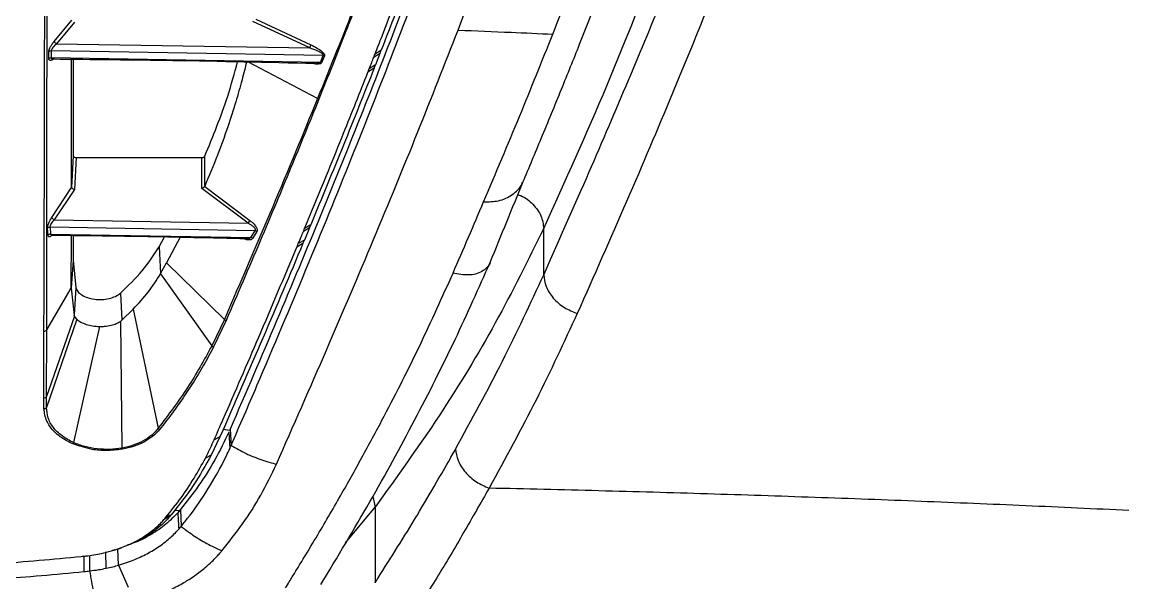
# Model space of a CAD drawing. Extents: x 943 to 1030, y 781 to 934.
# Drawn here: x 1010.3 to 1017.5, y 868.56 to 872.2 of the extents above; entities that cross this region are included whole.
import ezdxf

# ---------------------------------------------------------------- set-up
doc = ezdxf.new("R2010")
doc.units = 0
doc.header["$MEASUREMENT"] = 0
doc.layers.add('1', color=4, linetype='Continuous')

# ---------------------------------------------------------------- blocks, each defined once
blk = doc.blocks.new('AIRA')
at = {"layer": '1', "color": 3, "linetype": 'Continuous', "lineweight": 25}
for p, q in [((67.3318, 68.9114), (67.4458, 69.0485)), ((67.4649, 69.0364), (67.3471, 68.8948)), ((68.9934, 68.8686), (68.6236, 69.0407)), ((68.6422, 69.0567), (69.0016, 68.8891)), ((67.3471, 68.8948), (68.9934, 68.8686)), ((67.2974, 68.7977), (67.297, 68.8438)), ((69.0819, 68.8202), (67.3124, 68.8498)), ((67.3124, 68.8498), (67.3129, 68.8038)), ((69.0628, 68.7749), (69.0819, 68.8202)), ((69.0897, 68.8175), (69.0708, 68.7722)), ((69.4505, 68.8338), (69.4101, 68.8076)), ((69.4588, 68.8551), (69.4184, 68.8289)), ((69.4505, 68.8338), (69.4212, 68.7592)), ((69.4505, 68.8338), (69.4588, 68.8551)), ((69.0628, 68.7749), (67.3129, 68.8038)), ((67.4443, 67.9626), (67.4452, 68.7956)), ((67.4561, 68.7955), (67.4555, 68.1676)), ((69.0447, 68.5397), (68.5921, 68.778)), ((69.4125, 68.7369), (69.3721, 68.7109)), ((69.4212, 68.7592), (69.3809, 68.7332)), ((69.4125, 68.7369), (69.4212, 68.7592)), ((67.4555, 68.1676), (67.4443, 67.9626)), ((68.3106, 67.9689), (68.3109, 68.1647)), ((67.475, 68.1563), (67.4637, 67.9496)), ((67.475, 68.1563), (68.2918, 68.1561)), ((68.2917, 67.9553), (68.2918, 68.1561)), ((67.316, 67.7673), (67.4444, 67.9615)), ((67.4637, 67.9496), (67.3327, 67.7518)), ((67.4444, 67.9615), (67.4443, 67.9626)), ((68.5932, 67.7296), (68.2917, 67.9553)), ((68.3106, 67.9689), (68.6046, 67.7477)), ((67.3327, 67.7518), (68.5932, 67.7296)), ((67.292, 67.6515), (67.2893, 67.6973)), ((68.6388, 67.6811), (67.3062, 67.7053)), ((67.3062, 67.7053), (67.309, 67.6596)), ((67.309, 67.6596), (68.6108, 67.6364)), ((68.6108, 67.6364), (68.6388, 67.6811)), ((68.6498, 67.6755), (68.6219, 67.6306)), ((68.9924, 67.7009), (68.9528, 67.6771)), ((68.9924, 67.7009), (68.9591, 67.621)), ((68.9999, 67.7189), (68.9603, 67.695)), ((68.9924, 67.7009), (68.9999, 67.7189)), ((70.5155, 67.3952), (70.5155, 67.6965)), ((67.4434, 67.3083), (67.4439, 67.6512)), ((67.4551, 67.6511), (67.4549, 67.4904)), ((68.0139, 67.5759), (68.049, 67.6419)), ((68.1505, 67.6397), (68.0634, 67.4719)), ((68.9494, 67.5979), (68.9099, 67.5743)), ((68.9591, 67.621), (68.9196, 67.5974)), ((68.9494, 67.5979), (68.9591, 67.621)), ((68.0139, 67.5759), (68.0242, 67.403)), ((67.4549, 67.4904), (67.4434, 67.3083)), ((67.4549, 67.4904), (67.4727, 67.3131)), ((68.0242, 67.403), (68.0634, 67.4719)), ((68.0634, 67.4719), (68.4386, 67.1049)), ((68.023, 67.4008), (68.0242, 67.403)), ((68.023, 67.4008), (68.3567, 66.9328)), ((67.2833, 67.0366), (67.4434, 67.3083)), ((67.4434, 67.3083), (67.4614, 67.1328)), ((67.4727, 67.3131), (67.4614, 67.1328)), ((67.7621, 67.2755), (67.7713, 67.0992)), ((67.7713, 67.0992), (67.8461, 67.1719)), ((67.8461, 67.1719), (68.0084, 66.3984)), ((67.4638, 67.1259), (67.2829, 66.6038)), ((67.4798, 67.106), (67.2829, 66.5334)), ((67.4638, 67.1259), (67.4614, 67.1328)), ((67.4798, 67.106), (67.4638, 67.1259)), ((67.7623, 67.0923), (67.7713, 67.0992)), ((67.7623, 67.0923), (67.7728, 66.269)), ((68.4386, 67.1049), (68.3567, 66.9328)), ((68.4504, 67.0991), (68.3684, 66.9264)), ((67.2648, 66.5954), (67.2653, 67.0281)), ((67.2829, 66.6038), (67.2833, 67.0366)), ((67.6265, 67.0591), (67.4582, 66.3046)), ((67.265, 66.5253), (67.2648, 66.5954)), ((67.2829, 66.5334), (67.2829, 66.6038)), ((68.4721, 66.3829), (68.4306, 66.3897)), ((68.4679, 66.3735), (68.4744, 66.2671)), ((68.4766, 66.393), (68.4721, 66.3829)), ((68.4766, 66.393), (68.483, 66.2866)), ((68.4102, 66.3426), (68.3533, 66.2241)), ((68.4102, 66.3426), (68.3718, 66.3219)), ((68.3533, 66.2241), (68.3157, 66.2046)), ((69.4038, 65.9548), (69.4186, 65.8846)), ((68.1479, 65.8628), (68.1358, 65.8489)), ((68.1523, 65.8681), (68.1479, 65.8628)), ((68.1523, 65.8681), (68.1581, 65.7609)), ((69.2272, 65.6542), (69.4186, 65.8846)), ((69.4186, 65.8846), (69.4186, 65.3937)), ((68.051, 65.8102), (68.0843, 65.8247)), ((68.051, 65.8102), (68.0589, 65.8196)), ((68.0926, 65.8345), (68.0589, 65.8196)), ((68.0843, 65.8247), (68.0926, 65.8345)), ((67.5608, 65.5714), (67.5619, 65.4711)), ((67.6663, 65.5957), (67.6688, 65.4881)), ((67.7039, 65.6008), (67.7103, 65.6027)), ((67.726, 65.6082), (67.7103, 65.6027)), ((67.7495, 65.5079), (67.7467, 65.6137)), ((67.75, 65.6154), (67.7692, 65.622)), ((67.5247, 65.5669), (67.5258, 65.4671)), ((67.7495, 65.5079), (67.834, 65.5362)), ((67.7495, 65.5079), (67.8124, 65.3662))]:
    blk.add_line(p, q, dxfattribs=at)
for centre, radius, start, end in [((67.3119, 68.8282), 0.0216, 88.73385, 133.93389), ((69.0781, 68.7963), 0.0242, 61.32906, 80.96964), ((67.3124, 68.7822), 0.0216, 88.78186, 134.04953), ((69.059, 68.7511), 0.0242, 60.81066, 80.80135), ((69.0571, 68.5609), 0.0246, 239.61864, 260.74405), ((67.349, 67.7859), 0.0379, 209.44873, 244.45684), ((68.5448, 67.7728), 0.0649, 318.17482, 337.18727), ((67.3059, 67.6839), 0.0214, 89.2676, 141.155), ((67.3088, 67.6383), 0.0213, 89.2409, 141.5904), ((68.6334, 67.6571), 0.0246, 48.13079, 77.1833), ((68.6053, 67.6124), 0.0246, 47.69922, 77.13998), ((68.4555, 67.1245), 0.0259, 229.08656, 258.59033), ((67.2665, 67.049), 0.0209, 266.80699, 323.65198), ((68.3747, 66.9522), 0.0265, 227.1971, 256.40257), ((67.266, 66.6164), 0.021, 266.62974, 323.42086), ((67.2662, 66.5465), 0.0213, 266.94774, 321.91446), ((68.0291, 66.418), 0.0285, 223.43332, 249.07393), ((67.4249, 66.3217), 0.0374, 318.1335, 332.7727), ((67.8231, 66.2816), 0.0518, 194.0976, 202.76092)]:
    blk.add_arc(centre, radius, start, end, dxfattribs=at)
for points in [[(70.5155, 67.6965), (70.6554, 68.005), (70.9352, 68.622), (71.2992, 69.5551), (71.622, 70.4929), (71.8996, 71.4354), (72.1319, 72.3817), (72.3224, 73.3311), (72.4114, 73.966), (72.4559, 74.2834)], [(67.7621, 67.2755), (67.8124, 67.3233), (67.913, 67.419), (67.9802, 67.5236), (68.0139, 67.5759)], [(67.4727, 67.3131), (67.476, 67.3041), (67.4825, 67.2862), (67.5101, 67.263), (67.5477, 67.2455), (67.5933, 67.2352), (67.6422, 67.2332), (67.6897, 67.2397), (67.7324, 67.2537), (67.7522, 67.2682), (67.7621, 67.2755)]]:
    blk.add_open_spline(points, degree=3, dxfattribs=at)
for points, knots in [([(70.5155, 67.3952), (70.6092, 67.6057), (70.7968, 68.0269), (71.054, 68.6263), (71.2928, 69.2011), (71.5114, 69.7482), (71.7099, 70.2676), (71.899, 70.7879), (72.0744, 71.3022), (72.2309, 71.8013), (72.3617, 72.2608), (72.4263, 72.5298), (72.4586, 72.6642)], [0, 0, 0, 0, 0.093169, 0.186501, 0.279943, 0.373192, 0.466518, 0.559947, 0.669965, 0.780031, 0.890093, 1, 1, 1, 1]), ([(70.3804, 67.9968), (70.4204, 68.0919), (70.5066, 68.297), (70.629, 68.595), (70.7465, 68.8859), (70.8503, 69.1478), (70.9416, 69.3823), (71.0165, 69.5778), (71.0774, 69.739), (71.1263, 69.87), (71.1693, 69.9866), (71.207, 70.0896), (71.242, 70.1863), (71.2812, 70.2956), (71.3279, 70.4274), (71.3826, 70.5844), (71.4419, 70.7575), (71.5048, 70.9455), (71.5704, 71.1467), (71.6346, 71.35), (71.6967, 71.5533), (71.756, 71.7547), (71.8069, 71.9356), (71.85, 72.0958), (71.8763, 72.1975), (71.893, 72.264), (71.9008, 72.2954), (71.9085, 72.3267), (71.9161, 72.358), (71.9237, 72.3896), (71.931, 72.4203), (71.9357, 72.4405), (71.9379, 72.45)], [0, 0, 0, 0, 0.0510883, 0.1101552, 0.1648813, 0.2152563, 0.261281, 0.3029585, 0.3326556, 0.3596689, 0.3839982, 0.4056431, 0.4249437, 0.4458304, 0.4763273, 0.5112069, 0.5504702, 0.5941201, 0.6421591, 0.6945873, 0.7443521, 0.7975142, 0.8540747, 0.8932687, 0.9339423, 0.9432788, 0.9526831, 0.9621313, 0.9716099, 0.9812482, 0.9911983, 1, 1, 1, 1]), ([(72.6656, 72.4), (72.6385, 72.2859), (72.5844, 72.0577), (72.4787, 71.6754), (72.3549, 71.2647), (72.2108, 70.823), (72.0466, 70.3515), (71.8516, 69.822), (71.6221, 69.2304), (71.3533, 68.5712), (71.0601, 67.8797), (70.8426, 67.3892), (70.7338, 67.1441)], [0, 0, 0, 0, 0.093812, 0.187445, 0.281012, 0.374626, 0.468407, 0.562177, 0.672128, 0.781624, 0.890853, 1, 1, 1, 1]), ([(70.5745, 68.9584), (70.6407, 69.1276), (70.7732, 69.4661), (70.9503, 69.9455), (71.1114, 70.403), (71.2607, 70.8527), (71.3967, 71.2907), (71.5121, 71.6947), (71.5786, 71.952), (71.6111, 72.0867), (71.6198, 72.1234), (71.6283, 72.1598), (71.6366, 72.1958), (71.6447, 72.2318), (71.6525, 72.2665), (71.6573, 72.2893), (71.6596, 72.3)], [0, 0, 0, 0, 0.125105, 0.25021, 0.375318, 0.500431, 0.64056, 0.780705, 0.904085, 0.917936, 0.931792, 0.945628, 0.959395, 0.973185, 0.98731, 1, 1, 1, 1]), ([(70.5313, 71.893), (70.5011, 71.7882), (70.4397, 71.5754), (70.3339, 71.2303), (70.2153, 70.8595), (70.082, 70.4604), (69.9332, 70.0328), (69.7706, 69.5829), (69.5747, 69.0606), (69.343, 68.4659), (69.0705, 67.7923), (68.7836, 67.1045), (68.5783, 66.6288), (68.4766, 66.393)], [0, 0, 0, 0, 0.073434, 0.149042, 0.226912, 0.307125, 0.389668, 0.474472, 0.55786, 0.670736, 0.782355, 0.892082, 1, 1, 1, 1]), ([(68.483, 66.2866), (68.5392, 66.4165), (68.7079, 66.8064), (68.973, 67.4344), (69.2698, 68.1595), (69.5433, 68.8537), (69.7918, 69.5129), (70.0155, 70.1374), (70.2142, 70.7244), (70.3911, 71.2781), (70.4891, 71.6134), (70.5381, 71.781)], [0, 0, 0, 0, 0.059169, 0.177623, 0.296079, 0.414529, 0.53298, 0.649693, 0.766504, 0.883304, 1, 1, 1, 1]), ([(67.2653, 67.0281), (67.266, 67.2563), (67.2673, 67.7126), (67.2692, 68.3611), (67.2702, 68.9859), (67.2704, 69.5858), (67.2699, 70.1644), (67.2692, 70.7203), (67.2683, 71.252), (67.2679, 71.5799), (67.2677, 71.7438)], [0, 0, 0, 0, 0.124992, 0.249991, 0.374994, 0.500001, 0.625009, 0.750013, 0.875011, 1, 1, 1, 1]), ([(67.2833, 67.0366), (67.2833, 67.0938), (67.2835, 67.1973), (67.2837, 67.3345), (67.2838, 67.4387), (67.2839, 67.5105), (67.284, 67.553), (67.284, 67.5928), (67.2841, 67.6403), (67.2842, 67.703), (67.2842, 67.7653), (67.2843, 67.8363), (67.2844, 67.9104), (67.2845, 67.9926), (67.2846, 68.079), (67.2847, 68.1779), (67.2848, 68.2827), (67.2849, 68.4048), (67.2851, 68.5384), (67.2852, 68.6824), (67.2853, 68.8351), (67.2855, 68.9882), (67.2856, 69.1435), (67.2858, 69.2972), (67.2859, 69.4521), (67.286, 69.6132), (67.2862, 69.7755), (67.2863, 69.9489), (67.2865, 70.1271), (67.2866, 70.307), (67.2867, 70.4836), (67.2868, 70.6568), (67.2869, 70.9307), (67.2869, 71.3057), (67.2868, 71.6041), (67.2868, 71.7561)], [0, 0, 0, 0, 0.031102, 0.056282, 0.075541, 0.088878, 0.096293, 0.099337, 0.111164, 0.122963, 0.134733, 0.146474, 0.1633, 0.177064, 0.193684, 0.213162, 0.234458, 0.254875, 0.284974, 0.313681, 0.340995, 0.377161, 0.406953, 0.436616, 0.472631, 0.504105, 0.538698, 0.576408, 0.616164, 0.655115, 0.695362, 0.734534, 0.772763, 0.884269, 1, 1, 1, 1]), ([(69.9584, 68.9845), (70.0184, 69.141), (70.1379, 69.4532), (70.2606, 69.7892), (70.3392, 70.0097), (70.3704, 70.0983), (70.3948, 70.1678), (70.4154, 70.2269), (70.4429, 70.3063), (70.4754, 70.4012), (70.5119, 70.5086), (70.5512, 70.6257), (70.5944, 70.7567), (70.6307, 70.8683), (70.6586, 70.9554), (70.677, 71.0131), (70.6943, 71.0678), (70.7106, 71.1199), (70.7261, 71.1697), (70.7482, 71.2411), (70.7751, 71.3293), (70.8052, 71.4295), (70.8305, 71.515), (70.8455, 71.5666), (70.8524, 71.5903)], [0, 0, 0, 0, 0.159638, 0.318415, 0.359826, 0.401157, 0.416576, 0.437532, 0.46746, 0.506317, 0.545815, 0.591526, 0.643402, 0.701391, 0.726608, 0.750159, 0.772861, 0.794715, 0.815726, 0.835897, 0.885812, 0.929774, 0.967826, 1, 1, 1, 1]), ([(69.4184, 68.8289), (69.4335, 68.8679), (69.5095, 69.063), (69.6293, 69.377), (69.7266, 69.6425), (69.77, 69.7609)], [0, 0, 0, 0, 0.121707, 0.608576, 1, 1, 1, 1]), ([(69.811, 69.7888), (69.7555, 69.6374), (69.6444, 69.3344), (69.5207, 69.015), (69.4588, 68.8551)], [0, 0, 0, 0, 0.499515, 1, 1, 1, 1]), ([(69.5165, 69.7383), (69.4424, 69.5449), (69.2942, 69.1581), (69.1279, 68.7458), (69.0447, 68.5397)], [0, 0, 0, 0, 0.500001, 1, 1, 1, 1]), ([(69.5224, 69.7367), (69.505, 69.6905), (69.47, 69.5979), (69.4168, 69.459), (69.3657, 69.3268), (69.3172, 69.2021), (69.2725, 69.088), (69.2141, 68.9397), (69.1424, 68.7586), (69.0826, 68.6097), (69.0532, 68.5366)], [0, 0, 0, 0, 0.1201005, 0.2413909, 0.3566398, 0.4565411, 0.555683, 0.6417406, 0.8240688, 1, 1, 1, 1]), ([(68.7773, 66.1644), (68.8873, 66.4137), (69.1084, 66.9144), (69.4133, 67.6312), (69.7006, 68.3268), (69.8724, 68.7652), (69.9584, 68.9845)], [0, 0, 0, 0, 0.247343, 0.496757, 0.748239, 1, 1, 1, 1]), ([(69.9583, 68.9845), (70.0734, 68.98), (70.2788, 68.972), (70.4841, 68.9626), (70.5745, 68.9584)], [0, 0, 0, 0, 0.56, 1, 1, 1, 1]), ([(70.1246, 67.8692), (70.2038, 68.0561), (70.3623, 68.4299), (70.5038, 68.7822), (70.5745, 68.9584)], [0, 0, 0, 0, 0.499921, 1, 1, 1, 1]), ([(67.297, 68.8438), (67.2971, 68.8459), (67.2974, 68.8501), (67.3003, 68.8601), (67.3064, 68.874), (67.3173, 68.8927), (67.3266, 68.9048), (67.3318, 68.9114)], [0, 0, 0, 0, 0.120644, 0.245373, 0.458195, 0.700151, 1, 1, 1, 1]), ([(67.3471, 68.8948), (67.3429, 68.8913), (67.3345, 68.8844), (67.3235, 68.8722), (67.3164, 68.8618), (67.3129, 68.8543), (67.3126, 68.8513), (67.3124, 68.8498)], [0, 0, 0, 0, 0.26333, 0.522133, 0.769642, 0.887094, 1, 1, 1, 1]), ([(67.3471, 68.8948), (67.3452, 68.8963), (67.3416, 68.8992), (67.337, 68.9038), (67.3334, 68.9081), (67.3324, 68.9103), (67.3318, 68.9114)], [0, 0, 0, 0, 0.264653, 0.499999, 0.735346, 1, 1, 1, 1]), ([(68.9934, 68.8686), (68.9943, 68.8705), (68.9962, 68.8741), (68.9986, 68.8797), (69.0005, 68.8849), (69.0012, 68.8877), (69.0016, 68.8891)], [0, 0, 0, 0, 0.262302, 0.497575, 0.735622, 1, 1, 1, 1]), ([(69.0016, 68.8891), (69.0151, 68.8824), (69.0389, 68.8707), (69.0652, 68.8529), (69.0798, 68.8398), (69.087, 68.8313), (69.0901, 68.8247), (69.0906, 68.8203), (69.09, 68.8185), (69.0897, 68.8175)], [0, 0, 0, 0, 0.361183, 0.637594, 0.749062, 0.842504, 0.92392, 0.961841, 1, 1, 1, 1]), ([(69.0819, 68.8202), (69.0822, 68.8207), (69.0827, 68.8217), (69.0825, 68.8236), (69.0817, 68.8255), (69.0787, 68.8297), (69.0676, 68.8384), (69.0386, 68.8535), (69.0116, 68.8625), (68.9934, 68.8686)], [0, 0, 0, 0, 0.02509, 0.050081, 0.07577, 0.102555, 0.218807, 0.472548, 1, 1, 1, 1]), ([(69.3809, 68.7332), (69.3863, 68.7471), (69.3961, 68.772), (69.4058, 68.7967), (69.4101, 68.8076)], [0, 0, 0, 0, 0.559856, 1, 1, 1, 1]), ([(69.4101, 68.8076), (69.4112, 68.8106), (69.414, 68.8177), (69.4167, 68.8247), (69.4184, 68.8289)], [0, 0, 0, 0, 0.414325, 1, 1, 1, 1]), ([(67.3327, 68.8011), (67.327, 68.7969), (67.3167, 68.7893), (67.3054, 68.7867), (67.2987, 68.7894), (67.2978, 68.7951), (67.2974, 68.7977)], [0, 0, 0, 0, 0.327756, 0.598077, 0.816038, 1, 1, 1, 1]), ([(67.3129, 68.8038), (67.3131, 68.8025), (67.3135, 68.8001), (67.3166, 68.7974), (67.3203, 68.7975), (67.3226, 68.7975)], [0, 0, 0, 0, 0.267967, 0.547239, 1, 1, 1, 1]), ([(67.3226, 68.7971), (67.5831, 68.7946), (68.1511, 68.7893), (68.719, 68.7762), (69.0265, 68.7691)], [0, 0, 0, 0, 0.458494, 1, 1, 1, 1]), ([(68.5842, 68.7822), (68.5741, 68.7418), (68.5523, 68.6538), (68.5115, 68.5116), (68.4591, 68.3486), (68.393, 68.1651), (68.3391, 68.0367), (68.3106, 67.9689)], [0, 0, 0, 0, 0.147886, 0.3218291, 0.5218293, 0.7478864, 1, 1, 1, 1]), ([(68.3109, 68.1647), (68.3645, 68.2946), (68.4484, 68.4982), (68.5043, 68.7047), (68.5245, 68.7794)], [0, 0, 0, 0, 0.638099, 1, 1, 1, 1]), ([(69.4125, 68.7369), (69.347, 68.5718), (69.2157, 68.2406), (69.0719, 67.8931), (68.9999, 67.7189)], [0, 0, 0, 0, 0.498611, 1, 1, 1, 1]), ([(69.0708, 68.7722), (69.0697, 68.7706), (69.0673, 68.7671), (69.0569, 68.7634), (69.0358, 68.7615), (69.0146, 68.7673), (69.0014, 68.771)], [0, 0, 0, 0, 0.107557, 0.234338, 0.52323, 1, 1, 1, 1]), ([(69.0323, 68.7705), (69.04, 68.7699), (69.0498, 68.7692), (69.0596, 68.772), (69.0618, 68.774), (69.0628, 68.7749)], [0, 0, 0, 0, 0.6451247, 0.8303456, 1, 1, 1, 1]), ([(68.9603, 67.695), (68.9778, 67.7371), (69.065, 67.9471), (69.2049, 68.2891), (69.3201, 68.5797), (69.3721, 68.7109)], [0, 0, 0, 0, 0.120537, 0.602729, 1, 1, 1, 1]), ([(69.3721, 68.7109), (69.3733, 68.714), (69.3762, 68.7214), (69.3791, 68.7288), (69.3809, 68.7332)], [0, 0, 0, 0, 0.408361, 1, 1, 1, 1]), ([(69.0447, 68.5397), (68.9494, 68.3082), (68.7588, 67.8451), (68.5453, 67.3517), (68.4386, 67.1049)], [0, 0, 0, 0, 0.4999991, 1, 1, 1, 1]), ([(69.0532, 68.5366), (69.0228, 68.4615), (68.9626, 68.313), (68.8705, 68.0891), (68.7733, 67.8556), (68.6703, 67.6114), (68.5614, 67.3561), (68.4872, 67.1843), (68.4504, 67.0991)], [0, 0, 0, 0, 0.163056, 0.3221553, 0.4772914, 0.6545451, 0.8287759, 1, 1, 1, 1]), ([(67.4555, 68.1676), (67.4558, 68.1661), (67.4564, 68.1631), (67.461, 68.1594), (67.4673, 68.1568), (67.4725, 68.1565), (67.475, 68.1563)], [0, 0, 0, 0, 0.254703, 0.507491, 0.753213, 1, 1, 1, 1]), ([(68.2918, 68.1561), (68.294, 68.1562), (68.2983, 68.1565), (68.3041, 68.1584), (68.3087, 68.1611), (68.3102, 68.1635), (68.3109, 68.1647)], [0, 0, 0, 0, 0.246596, 0.494768, 0.745182, 1, 1, 1, 1]), ([(67.4444, 67.9615), (67.4449, 67.9605), (67.446, 67.9585), (67.4504, 67.9552), (67.4565, 67.952), (67.4612, 67.9504), (67.4637, 67.9496)], [0, 0, 0, 0, 0.233759, 0.488642, 0.733812, 1, 1, 1, 1]), ([(68.3106, 67.9689), (68.3098, 67.9678), (68.3082, 67.9655), (68.3033, 67.9618), (68.2984, 67.9587), (68.2944, 67.9566), (68.2925, 67.9557), (68.2917, 67.9553)], [0, 0, 0, 0, 0.248486, 0.499088, 0.755003, 0.909387, 1, 1, 1, 1]), ([(70.1256, 67.869), (70.158, 67.8694), (70.2079, 67.8699), (70.2693, 67.8909), (70.3126, 67.9145), (70.3473, 67.9465), (70.3716, 67.9739), (70.377, 67.9931), (70.3782, 67.9976)], [0, 0, 0, 0, 0.300008, 0.461259, 0.625867, 0.790464, 0.951683, 1, 1, 1, 1]), ([(70.1674, 67.4758), (70.2034, 67.5641), (70.2756, 67.7412), (70.3465, 67.9139), (70.3821, 68.0004)], [0, 0, 0, 0, 0.499113, 1, 1, 1, 1]), ([(70.3472, 67.9155), (70.3536, 67.9136), (70.3912, 67.9026), (70.4482, 67.8546), (70.5047, 67.7795), (70.5119, 67.7242), (70.5155, 67.6965)], [0, 0, 0, 0, 0.064184, 0.376123, 0.688061, 1, 1, 1, 1]), ([(69.9258, 67.4065), (69.9596, 67.4845), (70.0272, 67.6404), (70.0921, 67.7929), (70.1246, 67.8692)], [0, 0, 0, 0, 0.50007, 1, 1, 1, 1]), ([(67.2893, 67.6973), (67.2893, 67.6993), (67.2892, 67.7035), (67.291, 67.7133), (67.2953, 67.7273), (67.3038, 67.747), (67.3116, 67.76), (67.316, 67.7673)], [0, 0, 0, 0, 0.119805, 0.242117, 0.452938, 0.691232, 1, 1, 1, 1]), ([(67.3062, 67.7053), (67.3062, 67.7067), (67.3062, 67.7096), (67.3083, 67.717), (67.3135, 67.7277), (67.3222, 67.7406), (67.3292, 67.748), (67.3327, 67.7518)], [0, 0, 0, 0, 0.115786, 0.234894, 0.482837, 0.739892, 1, 1, 1, 1]), ([(68.6388, 67.6811), (68.6395, 67.6819), (68.6407, 67.6834), (68.6413, 67.6863), (68.641, 67.6897), (68.6391, 67.6945), (68.6348, 67.7006), (68.6256, 67.7099), (68.6115, 67.7201), (68.5993, 67.7264), (68.5932, 67.7296)], [0, 0, 0, 0, 0.055278, 0.109458, 0.164095, 0.220461, 0.339316, 0.465346, 0.728702, 1, 1, 1, 1]), ([(68.6046, 67.7477), (68.614, 67.74), (68.6271, 67.7294), (68.6406, 67.7128), (68.6471, 67.7025), (68.651, 67.6932), (68.6524, 67.6858), (68.6519, 67.6798), (68.6505, 67.6769), (68.6498, 67.6755)], [0, 0, 0, 0, 0.370556, 0.515351, 0.645811, 0.749903, 0.847104, 0.922809, 1, 1, 1, 1]), ([(67.3176, 67.6534), (67.3156, 67.6534), (67.3125, 67.6533), (67.3098, 67.656), (67.3093, 67.6584), (67.309, 67.6596)], [0, 0, 0, 0, 0.455793, 0.73268, 1, 1, 1, 1]), ([(68.9196, 67.5974), (68.9258, 67.6123), (68.9369, 67.6389), (68.9479, 67.6654), (68.9528, 67.6771)], [0, 0, 0, 0, 0.559848, 1, 1, 1, 1]), ([(68.9528, 67.6771), (68.9541, 67.6801), (68.9566, 67.6861), (68.9591, 67.692), (68.9603, 67.695)], [0, 0, 0, 0, 0.5, 1, 1, 1, 1]), ([(70.5155, 67.6965), (70.4139, 67.4914), (70.2108, 67.0813), (69.8447, 66.4764), (69.5606, 66.0819), (69.4186, 65.8846)], [0, 0, 0, 0, 0.333339, 0.666667, 1, 1, 1, 1]), ([(67.318, 67.6532), (67.3146, 67.65), (67.3075, 67.6429), (67.2993, 67.6406), (67.2935, 67.6431), (67.2925, 67.6489), (67.292, 67.6515)], [0, 0, 0, 0, 0.253908, 0.54665, 0.79372, 1, 1, 1, 1]), ([(67.3176, 67.653), (67.511, 67.6507), (67.9325, 67.6458), (68.3539, 67.6358), (68.582, 67.6305)], [0, 0, 0, 0, 0.458834, 1, 1, 1, 1]), ([(68.9494, 67.5979), (68.8637, 67.3947), (68.6918, 66.9868), (68.5043, 66.5579), (68.4102, 66.3426)], [0, 0, 0, 0, 0.498267, 1, 1, 1, 1]), ([(68.6219, 67.6306), (68.6205, 67.6289), (68.6175, 67.6253), (68.6084, 67.6216), (68.5932, 67.6207), (68.5752, 67.6234), (68.5625, 67.629), (68.5579, 67.631)], [0, 0, 0, 0, 0.11649, 0.247222, 0.492505, 0.815093, 1, 1, 1, 1]), ([(68.5791, 67.6312), (68.5844, 67.6309), (68.5931, 67.6303), (68.6041, 67.632), (68.6086, 67.635), (68.6108, 67.6364)], [0, 0, 0, 0, 0.448285, 0.734844, 1, 1, 1, 1]), ([(68.9099, 67.5743), (68.9112, 67.5774), (68.9144, 67.5852), (68.9177, 67.5929), (68.9196, 67.5974)], [0, 0, 0, 0, 0.413344, 1, 1, 1, 1]), ([(68.3718, 66.3219), (68.3916, 66.3671), (68.4908, 66.5932), (68.6745, 67.0164), (68.8283, 67.3809), (68.9099, 67.5743)], [0, 0, 0, 0, 0.105034, 0.525213, 1, 1, 1, 1]), ([(69.066, 65.3823), (69.1742, 65.5619), (69.3906, 65.9213), (69.68, 66.4522), (69.9431, 66.9722), (70.093, 67.3093), (70.1671, 67.4758)], [0, 0, 0, 0, 0.251388, 0.502923, 0.754491, 1, 1, 1, 1]), ([(70.1672, 67.4758), (70.1672, 67.4757), (70.1649, 67.4624), (70.1462, 67.4414), (70.1156, 67.4143), (70.0732, 67.3983), (70.01, 67.3898), (69.9594, 67.3998), (69.9258, 67.4065)], [0, 0, 0, 0, 0.001884, 0.168772, 0.335405, 0.502044, 0.668929, 1, 1, 1, 1]), ([(67.8461, 67.1719), (67.8805, 67.209), (67.9489, 67.2828), (67.9983, 67.3616), (68.023, 67.4008)], [0, 0, 0, 0, 0.502727, 1, 1, 1, 1]), ([(68.8357, 65.3608), (68.8441, 65.3743), (68.859, 65.398), (68.8801, 65.4321), (68.8992, 65.4631), (68.9183, 65.4941), (68.9373, 65.5253), (68.9802, 65.5957), (69.0708, 65.7464), (69.2004, 65.9692), (69.3443, 66.2267), (69.5171, 66.5486), (69.7185, 66.9451), (69.856, 67.2511), (69.9258, 67.4064)], [0, 0, 0, 0, 0.019286, 0.033982, 0.048738, 0.063552, 0.078425, 0.093356, 0.164535, 0.294855, 0.414665, 0.538212, 0.765574, 1, 1, 1, 1]), ([(69.942, 66.2629), (70.0469, 66.4543), (70.2568, 66.8374), (70.4292, 67.2092), (70.5155, 67.3952)], [0, 0, 0, 0, 0.499679, 1, 1, 1, 1]), ([(70.5155, 67.3952), (70.5186, 67.3699), (70.525, 67.3176), (70.574, 67.2419), (70.6458, 67.1787), (70.7051, 67.1554), (70.7338, 67.1441)], [0, 0, 0, 0, 0.242368, 0.5, 0.757632, 1, 1, 1, 1]), ([(67.4798, 67.106), (67.4878, 67.0997), (67.5038, 67.0871), (67.5396, 67.072), (67.5812, 67.0615), (67.6114, 67.0599), (67.6265, 67.0591)], [0, 0, 0, 0, 0.247886, 0.498032, 0.749147, 1, 1, 1, 1]), ([(67.6265, 67.0591), (67.6378, 67.0593), (67.6639, 67.0597), (67.7013, 67.0662), (67.7364, 67.0776), (67.7537, 67.0874), (67.7623, 67.0923)], [0, 0, 0, 0, 0.216044, 0.501812, 0.752075, 1, 1, 1, 1]), ([(70.7338, 67.1441), (70.6476, 66.9575), (70.4751, 66.5846), (70.2651, 66.2006), (70.1602, 66.0088)], [0, 0, 0, 0, 0.500354, 1, 1, 1, 1]), ([(68.3567, 66.9328), (68.3069, 66.8423), (68.2075, 66.6615), (68.0748, 66.4861), (68.0084, 66.3984)], [0, 0, 0, 0, 0.499993, 1, 1, 1, 1]), ([(68.3684, 66.9264), (68.3471, 66.8865), (68.3048, 66.8072), (68.2352, 66.6928), (68.1645, 66.5861), (68.0933, 66.4866), (68.0437, 66.423), (68.019, 66.3913)], [0, 0, 0, 0, 0.219876, 0.437119, 0.636174, 0.818383, 1, 1, 1, 1]), ([(67.4528, 66.2968), (67.4269, 66.3096), (67.3776, 66.3341), (67.3203, 66.3852), (67.2754, 66.4486), (67.2687, 66.498), (67.265, 66.5253)], [0, 0, 0, 0, 0.234949, 0.448746, 0.695468, 1, 1, 1, 1]), ([(67.4582, 66.3046), (67.4318, 66.3183), (67.379, 66.3457), (67.3232, 66.4022), (67.2878, 66.4656), (67.2845, 66.5108), (67.2829, 66.5334)], [0, 0, 0, 0, 0.250872, 0.501174, 0.750898, 1, 1, 1, 1]), ([(68.0084, 66.3984), (67.9953, 66.3831), (67.969, 66.3525), (67.9127, 66.3155), (67.8475, 66.2858), (67.7977, 66.2746), (67.7728, 66.269)], [0, 0, 0, 0, 0.249506, 0.499491, 0.749738, 1, 1, 1, 1]), ([(68.019, 66.3913), (68.0042, 66.3753), (67.9764, 66.345), (67.9182, 66.3083), (67.8525, 66.2788), (67.8011, 66.2673), (67.7753, 66.2616)], [0, 0, 0, 0, 0.26372, 0.496598, 0.746741, 1, 1, 1, 1]), ([(68.4679, 66.3734), (68.4388, 66.3132), (68.382, 66.1954), (68.2757, 66.0264), (68.1928, 65.9201), (68.1522, 65.8681)], [0, 0, 0, 0, 0.3476241, 0.6804111, 1, 1, 1, 1]), ([(67.7753, 66.2616), (67.7399, 66.2574), (67.6752, 66.2499), (67.5625, 66.2594), (67.4941, 66.2827), (67.4528, 66.2968)], [0, 0, 0, 0, 0.323173, 0.591121, 1, 1, 1, 1]), ([(67.7728, 66.269), (67.7461, 66.2655), (67.6928, 66.2584), (67.6105, 66.2628), (67.5301, 66.2769), (67.4822, 66.2954), (67.4582, 66.3046)], [0, 0, 0, 0, 0.250154, 0.500352, 0.750371, 1, 1, 1, 1]), ([(68.3157, 66.2046), (68.3268, 66.2264), (68.3465, 66.2653), (68.3641, 66.3046), (68.3718, 66.3219)], [0, 0, 0, 0, 0.560267, 1, 1, 1, 1]), ([(68.3533, 66.2241), (68.3164, 66.1578), (68.2423, 66.0247), (68.1426, 65.8981), (68.0926, 65.8346)], [0, 0, 0, 0, 0.498217, 1, 1, 1, 1]), ([(68.4214, 66.1576), (68.4318, 66.1779), (68.4503, 66.2143), (68.467, 66.251), (68.4743, 66.2672)], [0, 0, 0, 0, 0.56, 1, 1, 1, 1]), ([(68.4744, 66.2671), (68.476, 66.2708), (68.4789, 66.2773), (68.4818, 66.2838), (68.483, 66.2866)], [0, 0, 0, 0, 0.56, 1, 1, 1, 1]), ([(68.483, 66.2866), (68.5148, 66.2683), (68.5784, 66.2314), (68.6475, 66.2056), (68.6822, 66.1927)], [0, 0, 0, 0, 0.499221, 1, 1, 1, 1]), ([(69.4186, 65.3937), (69.4186, 65.3937), (69.4187, 65.3939), (69.4192, 65.3946), (69.4207, 65.397), (69.4266, 65.4063), (69.5196, 65.5538), (69.6091, 65.6941), (69.7343, 65.9029), (69.8073, 66.0267), (69.8857, 66.1632), (69.9249, 66.2325), (69.9368, 66.2536), (69.9406, 66.2604), (69.942, 66.2629)], [0, 0, 0, 0, 0.00007, 0.00064, 0.002237, 0.008301, 0.03191, 0.499994, 0.501919, 0.74996, 0.926485, 0.976125, 0.991284, 1, 1, 1, 1]), ([(69.942, 66.2629), (69.9456, 66.2382), (69.953, 66.1872), (70.0023, 66.1114), (70.0737, 66.0466), (70.1319, 66.0211), (70.1602, 66.0087)], [0, 0, 0, 0, 0.242345, 0.499996, 0.75765, 1, 1, 1, 1]), ([(68.0589, 65.8196), (68.0922, 65.8617), (68.1583, 65.945), (68.244, 66.0737), (68.2917, 66.1609), (68.3157, 66.2046)], [0, 0, 0, 0, 0.33684, 0.667853, 1, 1, 1, 1]), ([(68.1581, 65.7609), (68.1668, 65.7716), (68.2185, 65.8355), (68.3142, 65.9659), (68.3836, 66.0899), (68.4214, 66.1576)], [0, 0, 0, 0, 0.084046, 0.500033, 1, 1, 1, 1]), ([(68.4219, 65.6013), (68.4679, 65.6592), (68.5616, 65.7773), (68.6814, 65.9656), (68.7448, 66.0971), (68.7773, 66.1644)], [0, 0, 0, 0, 0.319514, 0.651782, 1, 1, 1, 1]), ([(68.6822, 66.1927), (68.6999, 66.1871), (68.7315, 66.177), (68.7633, 66.1683), (68.7773, 66.1644)], [0, 0, 0, 0, 0.561956, 1, 1, 1, 1]), ([(70.1602, 66.0087), (70.1053, 65.9127), (69.9951, 65.7199), (69.8242, 65.4284), (69.6989, 65.2352), (69.6368, 65.1395)], [0, 0, 0, 0, 0.33393, 0.669997, 1, 1, 1, 1]), ([(74.3208, 65.8634), (74.0981, 65.8739), (73.6526, 65.8948), (72.9708, 65.923), (72.2804, 65.9488), (71.5811, 65.9717), (70.8746, 65.9921), (70.3983, 66.0032), (70.1602, 66.0087)], [0, 0, 0, 0, 0.166666, 0.333333, 0.500001, 0.666668, 0.833334, 1, 1, 1, 1]), ([(68.1479, 65.8628), (68.1419, 65.8624), (68.1306, 65.8615), (68.1209, 65.8647), (68.1162, 65.8663)], [0, 0, 0, 0, 0.526565, 1, 1, 1, 1]), ([(67.7103, 65.6027), (67.7419, 65.6131), (67.8058, 65.6341), (67.8912, 65.6774), (67.9674, 65.7283), (68.0188, 65.7739), (68.0442, 65.8025), (68.051, 65.8102)], [0, 0, 0, 0, 0.226394, 0.457624, 0.683971, 0.91481, 1, 1, 1, 1]), ([(68.0843, 65.8247), (68.0624, 65.8017), (68.0186, 65.7556), (67.9333, 65.6969), (67.862, 65.6567), (67.8161, 65.6407), (67.8065, 65.6373)], [0, 0, 0, 0, 0.303259, 0.608976, 0.917734, 1, 1, 1, 1]), ([(68.1358, 65.8489), (68.1109, 65.8233), (68.0617, 65.7729), (67.9679, 65.7095), (67.8923, 65.6676), (67.8451, 65.6513), (67.8363, 65.6483)], [0, 0, 0, 0, 0.3164065, 0.6240204, 0.9304961, 1, 1, 1, 1]), ([(68.1359, 65.8489), (68.136, 65.8476), (68.1379, 65.8118), (68.1398, 65.776), (68.1416, 65.7415)], [0, 0, 0, 0, 0.036761, 1, 1, 1, 1]), ([(67.834, 65.5362), (67.8649, 65.5492), (67.9264, 65.5751), (68.0093, 65.6249), (68.0826, 65.68), (68.1225, 65.7216), (68.1416, 65.7415)], [0, 0, 0, 0, 0.251129, 0.500007, 0.760517, 1, 1, 1, 1]), ([(68.1416, 65.7415), (68.1447, 65.7451), (68.1504, 65.7515), (68.1558, 65.758), (68.1581, 65.7609)], [0, 0, 0, 0, 0.559997, 1, 1, 1, 1]), ([(68.1581, 65.7609), (68.159, 65.7601), (68.1676, 65.753), (68.1861, 65.7384), (68.2173, 65.7154), (68.2716, 65.6785), (68.3413, 65.6381), (68.3977, 65.6123), (68.4219, 65.6013)], [0, 0, 0, 0, 0.011138, 0.106821, 0.223106, 0.381371, 0.734801, 1, 1, 1, 1]), ([(67.5093, 65.5652), (67.5145, 65.5657), (67.5247, 65.5669), (67.535, 65.568), (67.5402, 65.5686)], [0, 0, 0, 0, 0.499998, 1, 1, 1, 1]), ([(67.5402, 65.5686), (67.5569, 65.5707), (67.5904, 65.575), (67.6454, 65.5853), (67.6825, 65.5952), (67.7039, 65.6008)], [0, 0, 0, 0, 0.298802, 0.597593, 1, 1, 1, 1]), ([(67.8679, 65.2667), (67.8846, 65.2715), (67.9179, 65.2812), (67.9663, 65.2977), (68.0134, 65.3156), (68.0588, 65.3349), (68.1027, 65.3556), (68.1449, 65.3776), (68.1776, 65.3963), (68.2119, 65.4174), (68.2566, 65.4472), (68.3088, 65.4875), (68.3548, 65.529), (68.3859, 65.5604), (68.4071, 65.5837), (68.4179, 65.5964), (68.4219, 65.6013)], [0, 0, 0, 0, 0.072327, 0.144307, 0.215901, 0.287068, 0.35786, 0.428418, 0.498884, 0.52767, 0.612267, 0.747353, 0.840991, 0.914589, 0.967688, 1, 1, 1, 1]), ([(66.342, 65.5), (66.4103, 65.5007), (66.6156, 65.5028), (67.0066, 65.518), (67.3255, 65.5479), (67.5093, 65.5652)], [0, 0, 0, 0, 0.174776, 0.524458, 1, 1, 1, 1]), ([(67.6688, 65.4881), (67.6841, 65.4914), (67.7113, 65.4973), (67.7378, 65.5047), (67.7495, 65.5079)], [0, 0, 0, 0, 0.559988, 1, 1, 1, 1]), ([(66.416, 65.3998), (66.6022, 65.4046), (66.9745, 65.4141), (67.3421, 65.4495), (67.5258, 65.4671)], [0, 0, 0, 0, 0.500117, 1, 1, 1, 1]), ([(67.5258, 65.4671), (67.5326, 65.4679), (67.5446, 65.4692), (67.5566, 65.4705), (67.5619, 65.4711)], [0, 0, 0, 0, 0.56, 1, 1, 1, 1]), ([(67.5619, 65.4711), (67.5821, 65.4736), (67.6182, 65.4781), (67.6534, 65.485), (67.6689, 65.4881)], [0, 0, 0, 0, 0.5599821, 1, 1, 1, 1]), ([(67.5619, 65.4711), (67.5701, 65.4248), (67.5864, 65.332), (67.6049, 65.2567), (67.6142, 65.2191)], [0, 0, 0, 0, 0.499709, 1, 1, 1, 1])]:
    blk.add_open_spline(points, degree=3, knots=knots, dxfattribs=at)

msp = doc.modelspace()

# ---------------------------------------------------------------- block references
at = {"layer": '1'}
msp.add_blockref('AIRA', (943.1775, 803.1658), dxfattribs=at)

doc.saveas('drawing.dxf')
